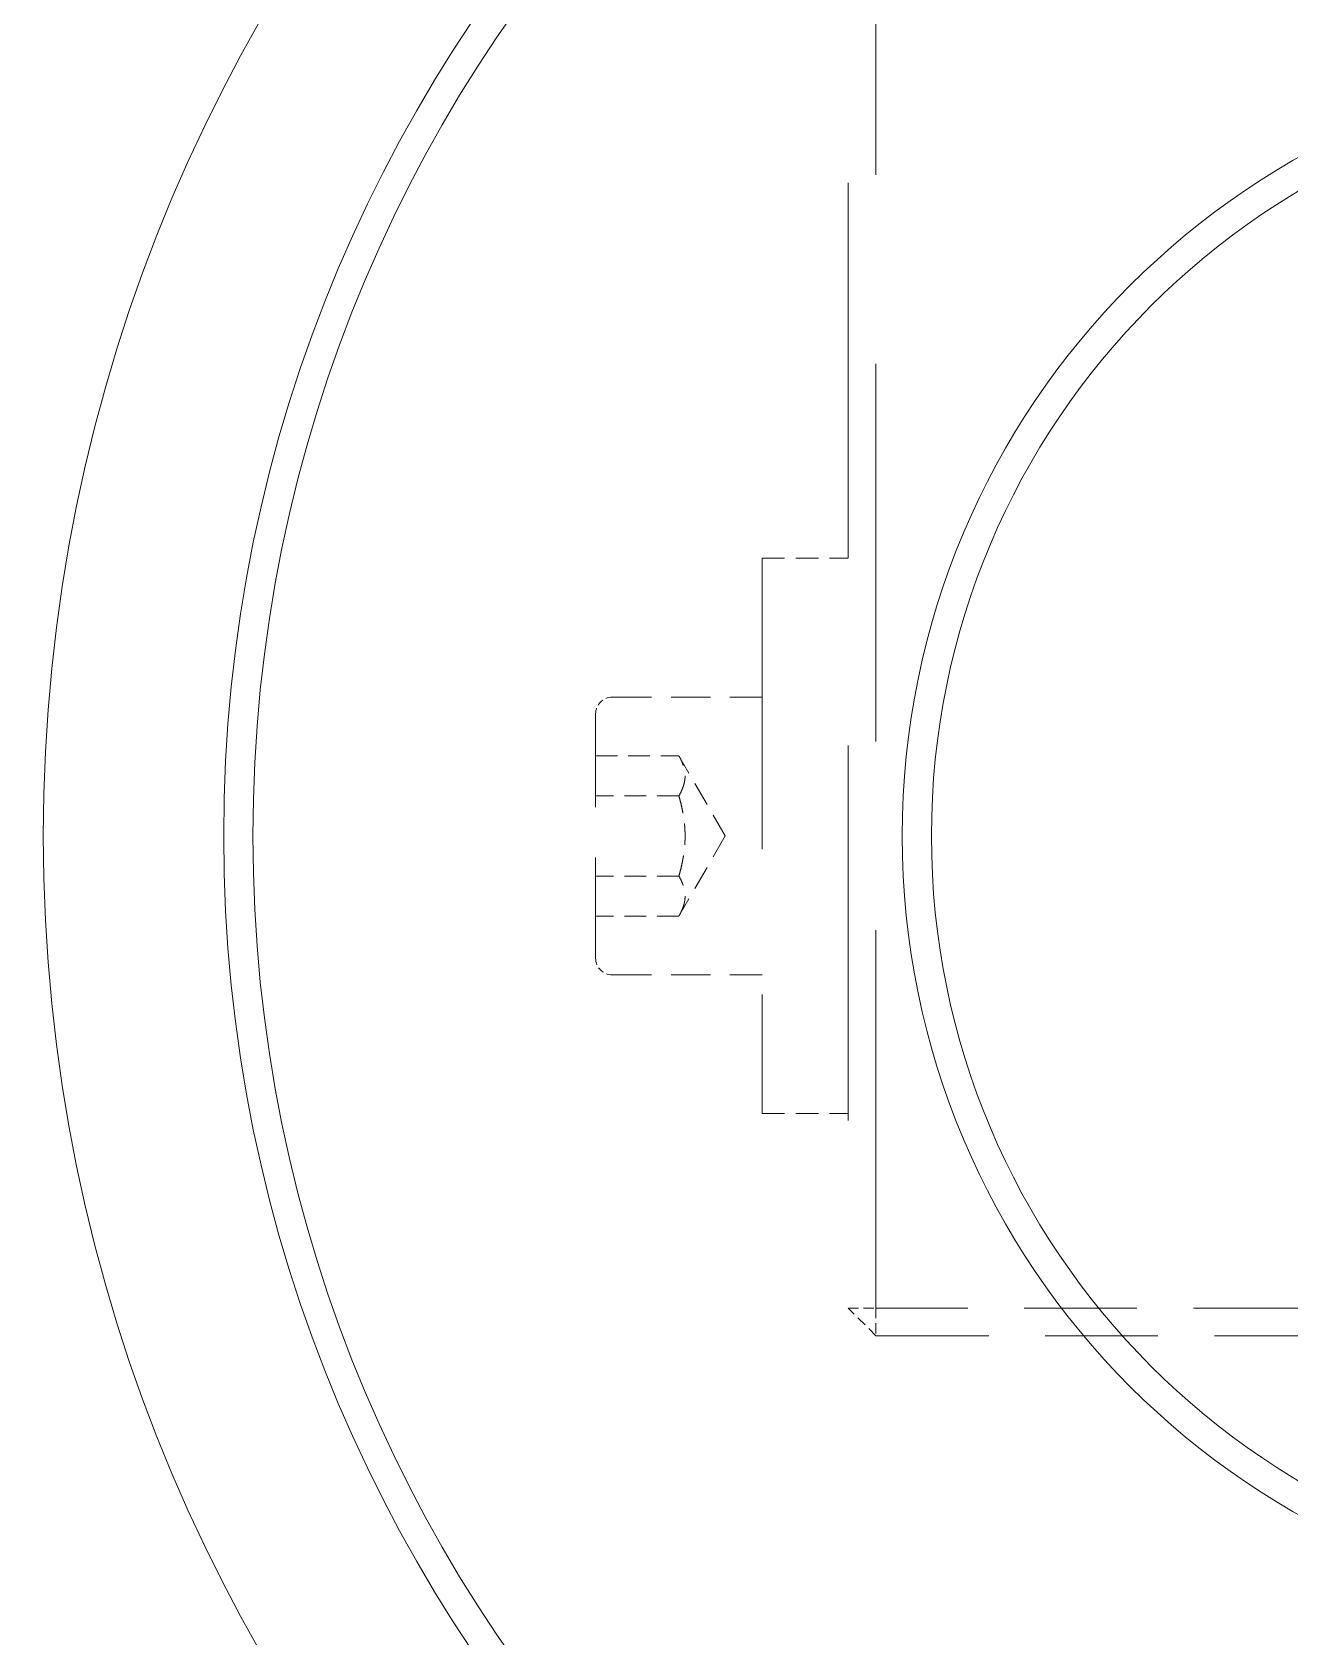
# Model space of a CAD drawing. Header units: millimetres. Extents: x 36 to 2484, y 36 to 1746.
# Drawn here: x 1392.3 to 1437.6, y 463.6 to 521.4 of the extents above; entities that cross this region are included whole.
import ezdxf

# ---------------------------------------------------------------- set-up
doc = ezdxf.new("R2010")
doc.units = ezdxf.units.MM
doc.header["$LTSCALE"] = 6
doc.linetypes.add('HIDDEN', pattern=[9.525, 6.35, -3.175])
doc.layers.add('가는파선_A3', color=7, linetype='HIDDEN', lineweight=13, true_color=0x008000)
doc.layers.add('굵은실선_A3', color=7, linetype='Continuous', lineweight=18)

msp = doc.modelspace()

# ---------------------------------------------------------------- linework, layer by layer
at = {"layer": '가는파선_A3', "ltscale": 0.357045}
msp.add_line((1422.668, 475.429), (1422.668, 536.644), dxfattribs=at)
at = {"layer": '가는파선_A3', "ltscale": 0.35458}
msp.add_line((1421.668, 536.222), (1421.668, 475.429), dxfattribs=at)
at = {"layer": '가는파선_A3', "ltscale": 0.274855}
msp.add_line((1418.568, 502.429), (1418.568, 482.429), dxfattribs=at)
at = {"layer": '가는파선_A3', "ltscale": 0.021256}
for p, q in [((1418.568, 502.429), (1421.668, 502.429)), ((1418.568, 482.429), (1421.668, 482.429))]:
    msp.add_line(p, q, dxfattribs=at)
at = {"layer": '가는파선_A3', "ltscale": 0.0371}
for p, q in [((1413.168, 497.429), (1418.568, 497.429)), ((1413.168, 487.429), (1418.568, 487.429))]:
    msp.add_line(p, q, dxfattribs=at)
at = {"layer": '가는파선_A3', "ltscale": 0.095125}
msp.add_line((1412.568, 488.029), (1412.568, 496.829), dxfattribs=at)
at = {"layer": '가는파선_A3', "ltscale": 0.020567}
for p, q in [((1412.568, 495.316), (1415.568, 495.316)), ((1415.568, 493.872), (1412.568, 493.872)), ((1415.568, 490.986), (1412.568, 490.986)), ((1415.568, 489.542), (1412.568, 489.542))]:
    msp.add_line(p, q, dxfattribs=at)
at = {"layer": '가는파선_A3', "ltscale": 0.022863}
for q in [(1415.568, 495.316), (1415.568, 489.542)]:
    msp.add_line((1417.235, 492.429), q, dxfattribs=at)
at = {"layer": '가는파선_A3', "ltscale": 0.009642}
for p, q in [((1421.668, 475.429), (1422.668, 475.429)), ((1422.668, 474.429), (1421.668, 475.429)), ((1422.668, 475.429), (1422.668, 474.429))]:
    msp.add_line(p, q, dxfattribs=at)
at = {"layer": '가는파선_A3', "ltscale": 0.106678}
for p, q in [((1438.168, 475.429), (1422.668, 475.429)), ((1422.668, 474.429), (1438.168, 474.429))]:
    msp.add_line(p, q, dxfattribs=at)
at = {"layer": '가는파선_A3', "ltscale": 0.006393}
for centre, start, end in [((1413.168, 496.829), 90, 180), ((1413.168, 488.029), 180, 270)]:
    msp.add_arc(centre, 0.6, start, end, dxfattribs=at)
at = {"layer": '가는파선_A3', "ltscale": 0.020092}
for points in [[(1415.568, 493.872), (1415.985, 494.594), (1415.568, 495.316)], [(1415.568, 490.986), (1415.985, 492.429), (1415.568, 493.872)], [(1415.568, 489.542), (1415.985, 490.264), (1415.568, 490.986)]]:
    msp.add_rational_spline(points, [1, 1.15470053838, 1], degree=2, dxfattribs=at)
at = {"layer": '굵은실선_A3'}
for radius in [75, 59, 52.5, 51.448, 28.052, 27]:
    msp.add_circle((1451.668, 492.429), radius, dxfattribs=at)

doc.saveas('drawing.dxf')
